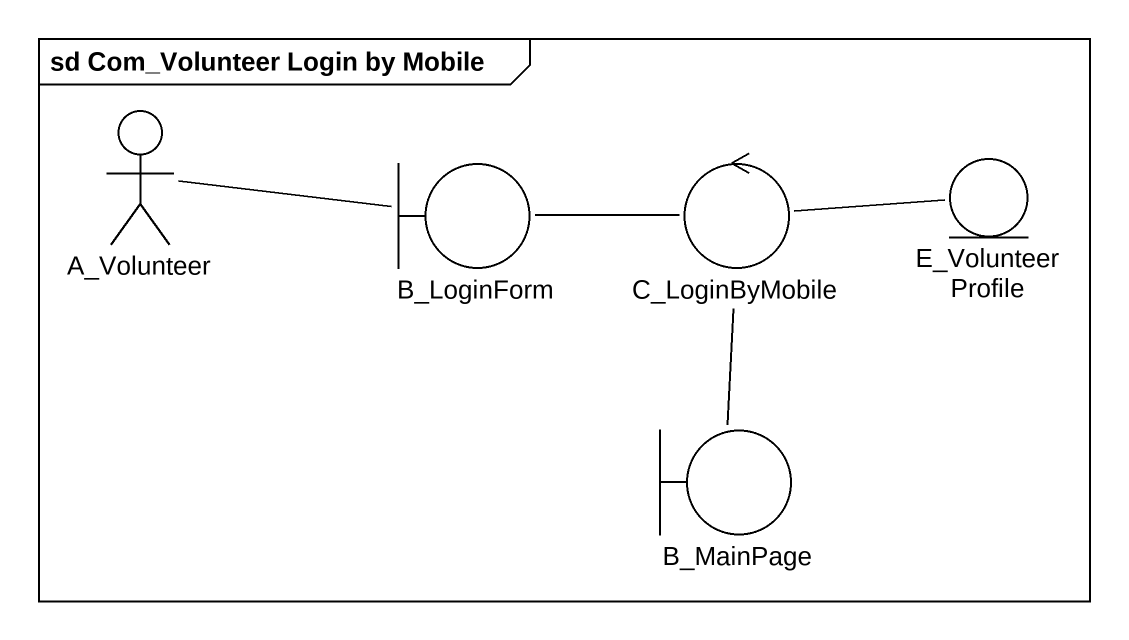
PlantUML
@startuml
mainframe sd Com_Volunteer Login by Mobile
actor A_Volunteer
boundary B_LoginForm
control C_LoginByMobile
entity E_VolunteerProfile
boundary B_MainPage
A_Volunteer -right- B_LoginForm
B_LoginForm -right- C_LoginByMobile
C_LoginByMobile -right- E_VolunteerProfile
C_LoginByMobile -- B_MainPage
@enduml
